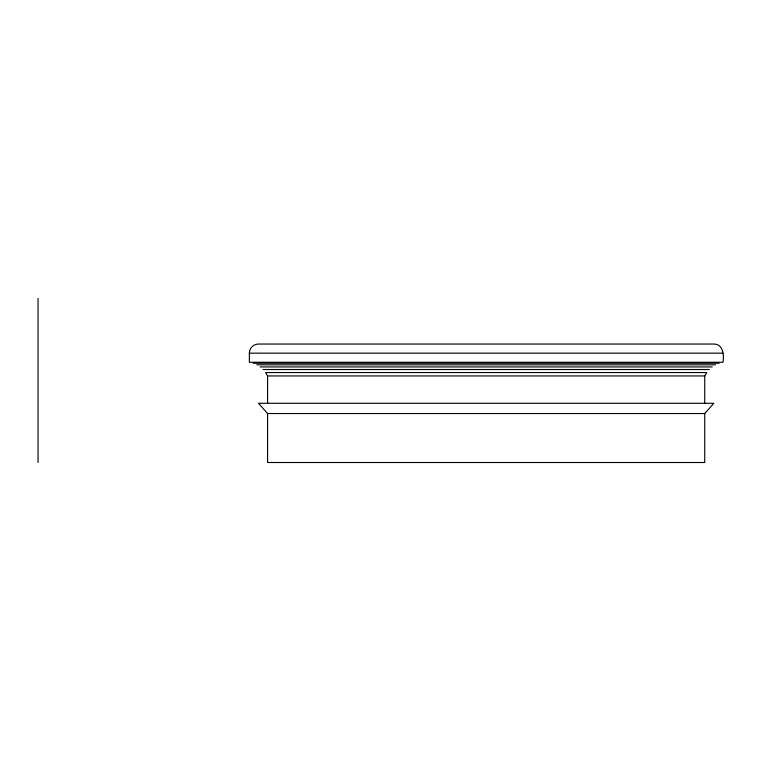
<?xml version="1.0" encoding="UTF-8"?>
<svg xmlns="http://www.w3.org/2000/svg" width="761" height="761" viewBox="0 0 761 761"><rect width="100%" height="100%" fill="white"/><g stroke="black" fill="none" stroke-linecap="round" stroke-linejoin="round"><path stroke-width="1.14" d="M249.37 353.161C249.247 348.262 253.565 343.934 258.474 344.048L713.847 344.048C723.216 343.962 724.225 355.368 722.95 362.274L249.37 362.274L249.37 353.161L722.95 353.161M704.734 403.282L704.734 375.944L706.741 372.557L265.579 372.557L267.587 375.944L267.587 403.282M704.734 413.527L713.847 403.282L258.474 403.282L267.587 413.527L267.587 462.507L704.734 462.507L704.734 413.527L267.587 413.527M253.185 363.254L719.135 363.254M256.79 364.814L715.53 364.814M260.119 366.926L712.201 366.926M263.068 369.523L709.252 369.523M267.587 375.944L704.734 375.944M38.05 298.493L38.05 462.507"/></g></svg>
